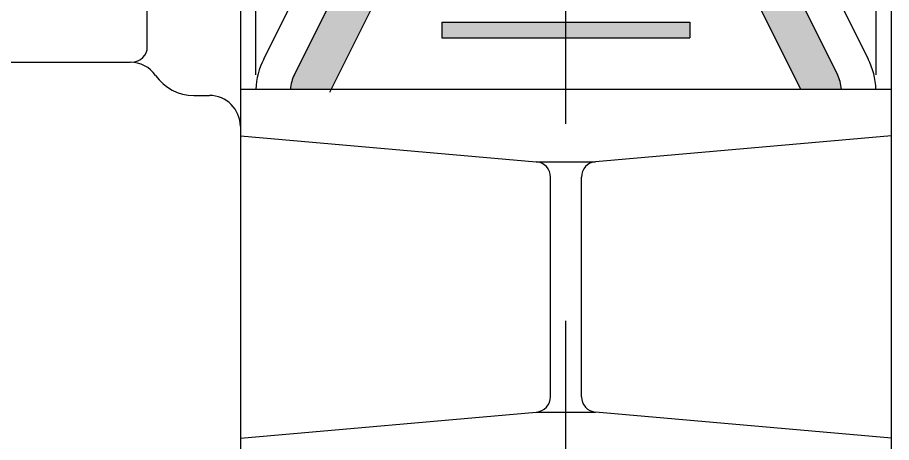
# Model space of a CAD drawing. Extents: x -260 to 40, y -107 to 195.
# Drawn here: x -193.9 to -165.71, y 137.97 to 151.68 of the extents above; entities that cross this region are included whole.
import ezdxf

# ---------------------------------------------------------------- set-up
doc = ezdxf.new("R2010")
doc.units = 0
doc.linetypes.add('CENTER', pattern=[50.8, 31.75, -6.35, 6.35, -6.35])
doc.layers.get('0').update_dxf_attribs({"linetype": 'CONTINUOUS'})
doc.layers.add('CENTER', color=1, linetype='CENTER')

# ---------------------------------------------------------------- blocks, each defined once
blk = doc.blocks.new('*U8')
at = {"color": 7, "linetype": 'CONTINUOUS'}
for points in [[(-183.786, 149.364), (-176.42, 165.764), (-185.096, 149.364)], [(-176.797, 165.639), (-185.096, 149.364), (-176.42, 165.764)], [(-175.644, 165.647), (-176.023, 165.767), (-183.786, 149.364)], [(-176.42, 165.764), (-183.786, 149.364), (-176.023, 165.767)], [(-185.096, 149.364), (-176.797, 165.639), (-185.055, 149.608)], [(-177.116, 165.403), (-185.055, 149.608), (-176.797, 165.639)], [(-185.055, 149.608), (-177.116, 165.403), (-184.968, 149.839)], [(-177.347, 165.08), (-184.968, 149.839), (-177.116, 165.403)]]:
    blk.add_solid(points, dxfattribs=at)
blk = doc.blocks.new('*U9')
at = {"color": 7, "linetype": 'CONTINUOUS', "extrusion": (0, 0, -1)}
for points in [[(176.401, 165.767), (176.004, 165.764), (176.78, 165.647)], [(176.004, 165.764), (175.627, 165.639), (176.78, 165.647)], [(176.78, 165.647), (175.627, 165.639), (168.638, 149.364)], [(175.627, 165.639), (175.307, 165.403), (168.638, 149.364)], [(175.307, 165.403), (175.076, 165.08), (168.638, 149.364)], [(175.076, 165.08), (167.458, 149.843), (168.638, 149.364)], [(175.076, 165.08), (167.458, 149.843), (175.076, 165.08)], [(167.458, 149.843), (167.369, 149.61), (168.638, 149.364)], [(167.369, 149.61), (167.327, 149.364), (168.638, 149.364)]]:
    blk.add_solid(points, dxfattribs=at)
blk = doc.blocks.new('*U19')
at = {"color": 7, "linetype": 'CONTINUOUS'}
for points in [[(-176.212, 151.276), (-172.212, 151.526), (-180.212, 151.526)], [(-176.212, 151.276), (-180.212, 151.526), (-180.212, 151.026)], [(-176.212, 151.276), (-172.212, 151.026), (-172.212, 151.526)], [(-176.212, 151.276), (-180.212, 151.026), (-172.212, 151.026)]]:
    blk.add_solid(points, dxfattribs=at)

msp = doc.modelspace()

# ---------------------------------------------------------------- linework, layer by layer
at = {"color": 7, "linetype": 'CONTINUOUS'}
for p, q in [((-186.712, 182.989), (-186.712, 126.989)), ((-165.712, 126.99), (-165.712, 182.989)), ((-186.212, 149.835), (-186.212, 173.364)), ((-166.212, 149.835), (-166.212, 173.364)), ((-185.959, 150.34), (-178.341, 165.576)), ((-183.83, 149.276), (-175.644, 165.647)), ((-174.082, 165.576), (-166.464, 150.34)), ((-184.966, 149.843), (-177.347, 165.08)), ((-175.076, 165.08), (-167.458, 149.843)), ((-168.638, 149.364), (-176.212, 164.512)), ((-189.712, 150.739), (-189.712, 159.239)), ((-180.212, 151.526), (-172.212, 151.526)), ((-180.212, 151.526), (-180.212, 151.026)), ((-172.212, 151.526), (-172.212, 151.026)), ((-180.212, 151.026), (-172.212, 151.026)), ((-198.219, 150.239), (-190.266, 150.239)), ((-188.212, 149.164), (-187.712, 149.164)), ((-186.712, 149.364), (-165.712, 149.364)), ((-186.712, 147.864), (-177.168, 147.029)), ((-165.712, 147.864), (-175.255, 147.029)), ((-177.168, 147.029), (-175.255, 147.029)), ((-176.712, 139.447), (-176.712, 146.531)), ((-175.712, 139.447), (-175.712, 146.531)), ((-186.712, 138.114), (-177.168, 138.949)), ((-177.168, 138.949), (-175.255, 138.949)), ((-165.712, 138.114), (-175.255, 138.949))]:
    msp.add_line(p, q, dxfattribs=at)
for centre, radius, start, end in [((-190.212, 150.739), 0.5, 270, 0), ((-183.83, 149.276), 2.381, 153.435, 177.8715), ((-168.594, 149.276), 2.381, 2.1285, 26.565), ((-190.266, 149.239), 1, 34.7441, 90), ((-188.212, 150.664), 1.5, 214.7441, 270), ((-183.83, 149.276), 1.27, 153.435, 176.0065), ((-168.594, 149.276), 1.27, 3.9935, 26.565), ((-187.712, 148.164), 1, 0, 90), ((-177.212, 146.531), 0.5, 0, 85), ((-175.212, 146.531), 0.5, 95, 180), ((-177.212, 139.447), 0.5, 275, 0), ((-175.212, 139.447), 0.5, 180, 265)]:
    msp.add_arc(centre, radius, start, end, dxfattribs=at)
at = {"layer": 'CENTER', "color": 1, "linetype": 'CENTER'}
msp.add_line((-176.212, 97.449), (-176.212, 190.489), dxfattribs=at)

# ---------------------------------------------------------------- block references
at = {"color": 7, "linetype": 'CONTINUOUS'}
for name in ['*U8', '*U9', '*U19']:
    msp.add_blockref(name, (0, 0), dxfattribs=at)

doc.saveas('drawing.dxf')
